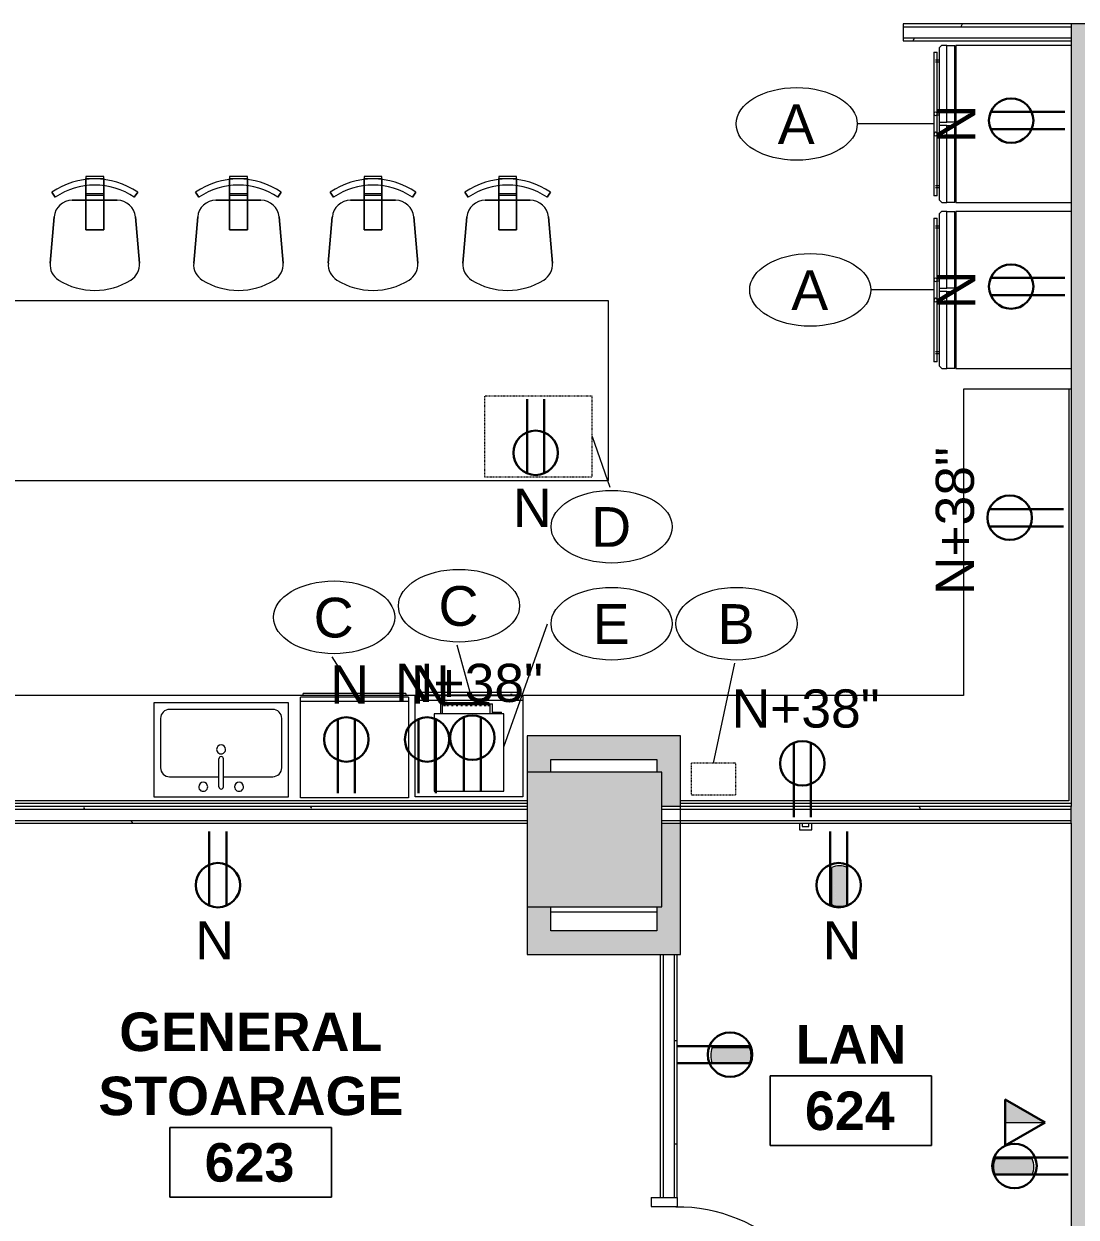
# Model space of a CAD drawing. Header units: inches. Extents: x -1880 to 225, y -1065 to 162.
# Drawn here: x -774.6 to -540.1, y -408 to -142 of the extents above; entities that cross this region are included whole.
import ezdxf

# ---------------------------------------------------------------- set-up
doc = ezdxf.new("R2010")
doc.units = ezdxf.units.IN
doc.header["$MEASUREMENT"] = 0
doc.linetypes.add('Dash', pattern=[0.25, 0.125, -0.125])
for name, color, linetype, lineweight in [('A-ANNO-NOTE', 131, 'Continuous', 30), ('A-AREA-IDEN', 2, 'Continuous', 9), ('A-DETL', 90, 'Continuous', 9), ('A-DOOR', 31, 'Continuous', 13), ('A-DOOR-FRAM', 31, 'Continuous', 20), ('A-WALL', 113, 'Continuous', 13), ('A-WALL-PATT', 111, 'Continuous', 13), ('E-ELEC-FIXT', 91, 'Continuous', 9), ('I-FURN', 30, 'Continuous', 9), ('I-WALL', 2, 'Continuous', 13), ('P-SANR-FIXT', 6, 'Continuous', 9), ('Q-CASE', 31, 'Continuous', 9), ('Q-SPCQ', 91, 'Continuous', 9), ('Q-SPCQ-HDLN', 91, 'Dash', 9), ('Q-SPCQ-IDEN', 132, 'Continuous', 9), ('S-COLS', 52, 'Continuous', 13)]:
    doc.layers.add(name, color=color, linetype=linetype, lineweight=lineweight)
doc.styles.add('Arial_1', font='arial.ttf', dxfattribs={"height": 8.851796})
doc.styles.add('Swis721 Lt BT', font='swissl.ttf', dxfattribs={"height": 8.514638})
doc.styles.add('Swis721 Lt BT_B', font='', dxfattribs={"height": 8.583975})
doc.styles.get('Swis721 Lt BT_B').set_extended_font_data('Swis721 Lt BT', bold=True)
pattern_1 = [(0, (0, 0), (30.72, 7.68), [1.267, -21.773, 1.267, -21.773, -122.88]), (0, (0, 0), (30.72, 7.68), [-46.08, 1.267, -44.813, 1.267, -21.773, -53.76]), (0, (0, 0), (30.72, 7.68), [-115.2, 1.267, -14.093, 1.267, -37.133]), (120, (11.52, 3.84), (-22.011075, 22.7643), [1.267, -21.773, 1.267, -21.773, -122.88]), (120, (11.52, 3.84), (-22.011075, 22.7643), [-46.08, 1.267, -44.813, 1.267, -21.773, -53.76]), (120, (11.52, 3.84), (-22.011075, 22.7643), [-115.2, 1.267, -14.093, 1.267, -37.133]), (240, (15.36, 19.2), (-8.708925, -30.4443), [1.267, -21.773, 1.267, -21.773, -122.88]), (240, (15.36, 19.2), (-8.708925, -30.4443), [-46.08, 1.267, -44.813, 1.267, -21.773, -53.76]), (240, (15.36, 19.2), (-8.708925, -30.4443), [-115.2, 1.267, -14.093, 1.267, -37.133])]

# ---------------------------------------------------------------- blocks, each defined once
blk = doc.blocks.new('Concrete-Rectangular-Column - 30 x30-5170816-FIRST FLOOR POWER _ SIGNAL')
at = {"layer": 'S-COLS', "lineweight": 9}
blk.add_hatch(color=7, dxfattribs=at).paths.add_polyline_path([(-4.89, -15), (15, -15), (15, 15), (-15, 15), (-15, -15)], flags=0)
at = {"layer": 'S-COLS', "color": 8, "lineweight": 20}
for p, q in [((15, 15), (-15, 15)), ((-15, 15), (-15, -15)), ((15, -15), (15, 15)), ((-15, -15), (15, -15))]:
    blk.add_line(p, q, dxfattribs=at)
blk = doc.blocks.new('PS - Duplex - Duplex-6086970-FIRST FLOOR POWER _ SIGNAL')
at = {"layer": 'E-ELEC-FIXT'}
for p, q in [((-1.375, -2.25), (-1.375, -0.75)), ((1.375, -2.25), (-1.375, -2.25)), ((-0.75, -1.5), (-0.75, -0.75)), ((0.75, -1.5), (-0.75, -1.5)), ((0.75, -0.75), (0.75, -1.5)), ((1.375, -0.75), (1.375, -2.25))]:
    blk.add_line(p, q, dxfattribs=at)
blk = doc.blocks.new('A-Refrigerator - A-Refrigerator-4739113-FIRST FLOOR POWER _ SIGNAL')
at = {"layer": 'Q-SPCQ'}
for p, q in [((17.5, 13.75), (-17.5, 13.75)), ((-17.5, 13.75), (-17.5, -12)), ((17.5, -12), (17.5, 13.75)), ((-17.5, -12), (17.5, -12)), ((-0.36, -12.19), (-17.5, -12.19)), ((-17.5, -12.19), (-17.5, -12.25)), ((-17.5, -12.25), (-0.36, -12.25)), ((-17.5, -14), (-17.5, -12.25)), ((-0.36, -12.25), (-0.36, -12.19)), ((17.5, -12.19), (-0.36, -12.19)), ((-0.36, -12.25), (-0.36, -14)), ((0.39, -12.25), (17.5, -12.25)), ((0.39, -14), (0.39, -12.25)), ((17.5, -12.25), (17.5, -12.19)), ((17.5, -12.25), (17.5, -14)), ((-0.36, -14), (-17.5, -14)), ((-17.5, -14), (-17.5, -15.21)), ((-17.5, -15.21), (-16.96, -15.75)), ((-16.96, -15.75), (-0.36, -15.75)), ((-14.19, -15.75), (-14.19, -16.13)), ((-14.19, -15.75), (-14.19, -16.5)), ((-13.81, -16.13), (-13.81, -15.75)), ((-13.81, -16.5), (-13.81, -15.75)), ((-2.42, -15.75), (-2.42, -16.18)), ((-2.42, -15.75), (-2.42, -16.18)), ((-2.04, -16.2), (-2.04, -15.75)), ((-2.04, -16.2), (-2.04, -15.75)), ((-0.36, -15.75), (-0.36, -14)), ((-0.36, -15.75), (0.39, -15.75)), ((17.5, -14), (0.39, -14)), ((0.39, -14), (0.39, -15.75)), ((0.39, -15.75), (16.89, -15.75)), ((2.04, -15.75), (2.04, -16.2)), ((2.04, -15.75), (2.04, -16.2)), ((2.42, -16.18), (2.42, -15.75)), ((2.42, -16.18), (2.42, -15.75)), ((13.81, -15.75), (13.81, -16.13)), ((13.81, -15.75), (13.81, -16.5)), ((14.19, -16.13), (14.19, -15.75)), ((14.19, -16.5), (14.19, -15.75)), ((16.89, -15.75), (17.5, -15.14)), ((17.5, -15.14), (17.5, -14)), ((-2.41, -16.13), (-16, -16.13)), ((-16, -16.88), (-16, -16.13)), ((-16, -16.88), (16, -16.88)), ((2.05, -16.13), (-2.05, -16.13)), ((16, -16.13), (2.41, -16.13)), ((16, -16.13), (16, -16.88))]:
    blk.add_line(p, q, dxfattribs=at)
for centre, start, end in [((-2.25, -16.5), 90, 270), ((-2.25, -16.5), 270, 90), ((2.25, -16.5), 90, 270), ((2.25, -16.5), 270, 90)]:
    blk.add_arc(centre, 0.375, start, end, dxfattribs=at)
blk = doc.blocks.new('Sink Kitchen-Single - 30_ x 21_-4974715-FIRST FLOOR POWER _ SIGNAL')
at = {"layer": 'P-SANR-FIXT'}
for p, q in [((15.62, 10.59), (-14.38, 10.59)), ((-14.38, 10.59), (-14.38, -10.41)), ((0.12, 8.34), (0.12, 2.09)), ((1.12, 8.34), (1.12, 2.09)), ((15.62, -10.41), (15.62, 10.59)), ((0.12, 6.09), (-10.88, 6.09)), ((12.12, 6.09), (1.12, 6.09)), ((-12.88, 4.09), (-12.88, -6.91)), ((14.12, -6.91), (14.12, 4.09)), ((-14.38, -10.41), (15.62, -10.41)), ((-10.88, -8.91), (12.12, -8.91))]:
    blk.add_line(p, q, dxfattribs=at)
for centre, radius, start, end in [((-3.38, 8.34), 1, 360, 180), ((-3.38, 8.34), 1, 180, 0), ((0.62, 8.34), 0.5, 360, 180), ((4.62, 8.34), 1, 360, 180), ((4.62, 8.34), 1, 180, 360), ((-10.88, 4.09), 2, 90, 180), ((12.12, 4.09), 2, 360, 90), ((0.62, 0), 1, 360, 180), ((0.62, 0), 1, 180, 0), ((0.62, 2.09), 0.5, 180, 0), ((-10.88, -6.91), 2, 180, 270), ((12.12, -6.91), 2, 270, 0)]:
    blk.add_arc(centre, radius, start, end, dxfattribs=at)
blk = doc.blocks.new('A-Refrigerator-generic - A-Microwave-4974711-FIRST FLOOR POWER _ SIGNAL')
at = {"layer": 'Q-SPCQ-HDLN'}
for p, q in [((-12, 9), (-12, -9)), ((12, 9), (-12, 9)), ((12, -9), (12, 9)), ((-12, -9), (12, -9))]:
    blk.add_line(p, q, dxfattribs=at)
blk = doc.blocks.new('C-L SHAPE COUNTER TOP - C-L SHAPE COUNTER TOP-5996938-FIRST FLOOR POWER _ SIGNAL')
at = {"layer": 'Q-CASE'}
for p, q in [((87.04, 0), (0, 0)), ((0.5, -92.23), (0.5, -0.5)), ((0.5, -0.5), (87.04, -0.5)), ((262, 0), (121.17, 0)), ((121.17, -0.5), (288.85, -0.5)), ((24, -92.23), (24, -24)), ((24, -24), (288.85, -24)), ((0, -92.23), (0.5, -92.23)), ((0.5, -92.23), (24, -92.23))]:
    blk.add_line(p, q, dxfattribs=at)
blk = doc.blocks.new('island - island-5991849-FIRST FLOOR POWER _ SIGNAL')
at = {"layer": 'Q-CASE'}
for p, q in [((-645.26, -200.74), (-814.26, -200.74)), ((-814.26, -200.74), (-814.26, -240.78)), ((-645.26, -240.78), (-645.26, -200.74)), ((-814.26, -240.78), (-645.26, -240.78))]:
    blk.add_line(p, q, dxfattribs=at)
blk = doc.blocks.new('A-Dishwasher - A-Dishwasher-4719265-FIRST FLOOR POWER _ SIGNAL')
at = {"layer": 'Q-SPCQ'}
for p, q in [((-12, -10.25), (-12, 11.25)), ((-12, 11.25), (12, 11.25)), ((12, 11.25), (12, -10.25)), ((-12, -11.25), (-12, -10.25)), ((-12, -10.25), (12, -10.25)), ((-12, -10.25), (12, -10.25)), ((12, -10.25), (12, -11.25)), ((-12, -11.25), (12, -11.25)), ((-11.43, -12), (-11.43, -11.63)), ((-11.43, -12), (11.43, -12)), ((-9.56, -11.61), (-9.56, -11.75)), ((-9.31, -11.75), (-9.31, -11.61)), ((9.31, -11.61), (9.31, -11.75)), ((9.56, -11.75), (9.56, -11.61)), ((11.43, -11.63), (11.43, -12))]:
    blk.add_line(p, q, dxfattribs=at)
blk = doc.blocks.new('A-Dishwasher - A-Dishwasher-V55-FIRST FLOOR POWER _ SIGNAL')
at = {"layer": 'Q-SPCQ'}
for p, q in [((-12, -10.25), (-12, 11.25)), ((-12, 11.25), (12, 11.25)), ((12, 11.25), (12, -10.25)), ((-12, -11.25), (-12, -10.25)), ((-12, -10.25), (12, -10.25)), ((-12, -10.25), (12, -10.25)), ((12, -10.25), (12, -11.25)), ((-12, -11.25), (12, -11.25)), ((11.43, -11.5), (-11.43, -11.5)), ((-11.43, -12), (-11.43, -11.5)), ((-11.43, -12), (11.43, -12)), ((-9.56, -11.37), (-9.56, -11.75)), ((-9.31, -11.75), (-9.31, -11.37)), ((9.31, -11.37), (9.31, -11.75)), ((9.56, -11.75), (9.56, -11.37)), ((11.43, -11.5), (11.43, -12))]:
    blk.add_line(p, q, dxfattribs=at)
blk = doc.blocks.new('F-Chairs1 - Side 01-4925057-FIRST FLOOR POWER _ SIGNAL')
at = {"layer": 'I-FURN'}
for p, q in [((2, 0), (-2, 0)), ((-2, 0), (-2, -0.46)), ((2, 0), (-2, 0)), ((-2, 0), (-2, -0.72)), ((2, -0.46), (2, 0)), ((2, -0.72), (2, 0)), ((-2, -0.46), (2, -0.46)), ((-2, -0.46), (2, -0.46)), ((-2, -0.72), (-2, -0.46)), ((-2, -0.72), (-2, -2.09)), ((-2, -2.09), (-2, -0.72)), ((-2, -2.09), (-2, -3.91)), ((-2, -4.21), (-2, -2.09)), ((2, -0.46), (2, -0.72)), ((2, -0.72), (2, -2.09)), ((2, -2.09), (2, -0.72)), ((2, -2.09), (2, -4.21)), ((2, -3.91), (2, -2.09)), ((-9.57, -3.52), (-8.8, -4.64)), ((-9.57, -3.52), (-8.8, -4.64)), ((-8.8, -4.64), (-9.57, -3.52)), ((5.02, -5.32), (-5.02, -5.32)), ((5.02, -5.32), (-5.02, -5.32)), ((-5.02, -5.32), (5.02, -5.32)), ((-2, -3.91), (-2, -5.32)), ((2, -3.91), (-2, -3.91)), ((-2, -4.21), (2, -4.21)), ((-2, -5.32), (-2, -4.21)), ((-2, -5.32), (-2, -11.91)), ((-2, -11.91), (-2, -5.32)), ((2, -5.32), (2, -3.91)), ((2, -4.21), (2, -5.32)), ((2, -5.32), (2, -11.91)), ((2, -11.91), (2, -5.32)), ((8.8, -4.64), (9.57, -3.52)), ((8.8, -4.64), (9.57, -3.52)), ((9.57, -3.52), (8.8, -4.64)), ((-9.07, -9.03), (-9.96, -19.32)), ((-9.07, -9.03), (-9.96, -19.32)), ((-9.96, -19.32), (-9.07, -9.03)), ((9.96, -19.32), (9.07, -9.03)), ((9.96, -19.32), (9.07, -9.03)), ((9.07, -9.03), (9.96, -19.32)), ((2, -11.91), (-2, -11.91)), ((-2, -11.91), (2, -11.91))]:
    blk.add_line(p, q, dxfattribs=at)
for centre, radius, start, end in [((0, -17.51), 16.94, 55.6197, 124.3803), ((0, -17.51), 16.94, 55.6197, 124.3803), ((0, -17.51), 16.94, 55.6197, 124.3803), ((0, -17.51), 15.59, 55.6197, 124.3803), ((0, -17.51), 15.59, 55.6197, 124.3803), ((0, -17.51), 15.59, 55.6197, 124.3803), ((-5.02, -9.38), 4.06, 90, 175.0303), ((-5.02, -9.38), 4.06, 90, 175.0303), ((-5.02, -9.38), 4.06, 90, 175.0303), ((5.02, -9.38), 4.06, 4.9697, 90), ((5.02, -9.38), 4.06, 4.9697, 90), ((5.02, -9.38), 4.06, 4.9697, 90), ((-5.91, -19.67), 4.06, 175.0303, 238.407), ((-5.91, -19.67), 4.06, 175.0303, 238.407), ((-5.91, -19.67), 4.06, 175.0303, 238.407), ((5.91, -19.67), 4.06, 301.593, 4.9697), ((5.91, -19.67), 4.06, 301.593, 4.9697), ((5.91, -19.67), 4.06, 301.593, 4.9697), ((0, -10.06), 15.35, 238.407, 301.593), ((0, -10.06), 15.35, 238.407, 301.593), ((0, -10.06), 15.35, 238.407, 301.593)]:
    blk.add_arc(centre, radius, start, end, dxfattribs=at)
blk = doc.blocks.new('Single Flush - OTJ_SOLIDFLUSH_ALUM-6137719-FIRST FLOOR POWER _ SIGNAL')
at = {"layer": 'A-DOOR', "lineweight": 20}
for p, q in [((16.15625, 37.6875), (16.15625, 1.875)), ((17.90625, 37.6875), (16.15625, 37.6875)), ((17.90625, 1.875), (17.90625, 37.6875)), ((16.15625, 1.875), (17.90625, 1.875))]:
    blk.add_line(p, q, dxfattribs=at)
at = {"layer": 'A-DOOR', "lineweight": 9}
blk.add_arc((17.90625, 1.875), 35.8125, 90, 180.5, dxfattribs=at)
at = {"layer": 'A-DOOR-FRAM'}
for p, q in [((-20, -3.875), (-20, 1.875)), ((-20, 1.875), (-18, 1.875)), ((-18, -3.875), (-18, 1.875)), ((18.000004, -3.875), (18.000004, 1.875)), ((18.000004, 1.875), (20.000004, 1.875)), ((20.000004, -3.875), (20.000004, 1.875)), ((-20, -3.875), (-18, -3.875)), ((18.000004, -3.875), (20.000004, -3.875))]:
    blk.add_line(p, q, dxfattribs=at)
blk = doc.blocks.new('A-Coffee Maker-generic - A-Coffee Maker-generic-3789961-FIRST FLOOR POWER _ SIGNAL')
at = {"layer": 'Q-SPCQ-HDLN'}
for p, q in [((-5, 3.5), (-5, -3.5)), ((5, 3.5), (-5, 3.5)), ((5, -3.5), (5, 3.5)), ((-5, -3.5), (5, -3.5))]:
    blk.add_line(p, q, dxfattribs=at)
blk = doc.blocks.new('A-Toaster - A-Toaster-4744603-FIRST FLOOR POWER _ SIGNAL')
at = {"layer": 'Q-SPCQ'}
for p, q in [((3.81, 9.75), (-11.69, 9.75)), ((-11.69, 9.75), (-11.69, -7.5)), ((3.81, -7.5), (3.81, 9.75)), ((-11.69, -7.5), (3.81, -7.5)), ((-11.18, -7.5), (-11.18, -7.88)), ((-9.18, -7.88), (-11.18, -7.88)), ((-9.18, -7.5), (-9.18, -7.88)), ((-9.18, -7.88), (-9.18, -9.75)), ((-8.68, -7.5), (-8.68, -9.54)), ((1.94, -7.5), (1.94, -9.54)), ((2.44, -9.75), (2.44, -7.5)), ((-8.43, -9.75), (-9.18, -9.75)), ((-8.68, -9.54), (-8.43, -9.54)), ((-8.43, -9.2), (-8.43, -9.63)), ((-8.43, -9.63), (-8.43, -9.88)), ((-8.18, -9.63), (-8.18, -9.2)), ((-8.18, -9.54), (-7.68, -9.54)), ((-7.68, -9.2), (-7.68, -9.72)), ((-7.43, -9.72), (-7.68, -9.72)), ((0.94, -9.72), (-7.68, -9.72)), ((-7.68, -9.76), (0.94, -9.76)), ((0.94, -10.01), (-7.68, -10.01)), ((-7.43, -9.72), (-7.43, -9.2)), ((-7.43, -9.54), (-6.63, -9.54)), ((-6.63, -9.2), (-6.63, -9.72)), ((-6.38, -9.72), (-6.63, -9.72)), ((-6.38, -9.72), (-6.38, -9.2)), ((-6.38, -9.54), (-5.59, -9.54)), ((-5.59, -9.2), (-5.59, -9.72)), ((-5.34, -9.72), (-5.59, -9.72)), ((-5.34, -9.72), (-5.34, -9.2)), ((-5.34, -9.54), (-4.54, -9.54)), ((-4.54, -9.2), (-4.54, -9.72)), ((-4.29, -9.72), (-4.54, -9.72)), ((-4.29, -9.72), (-4.29, -9.2)), ((-4.29, -9.54), (-3.5, -9.54)), ((-3.5, -9.2), (-3.5, -9.72)), ((-3.25, -9.72), (-3.5, -9.72)), ((-3.25, -9.72), (-3.25, -9.2)), ((-3.25, -9.54), (-2.45, -9.54)), ((-2.45, -9.2), (-2.45, -9.72)), ((-2.2, -9.72), (-2.45, -9.72)), ((-2.2, -9.72), (-2.2, -9.2)), ((-2.2, -9.54), (-1.4, -9.54)), ((-1.4, -9.2), (-1.4, -9.72)), ((-1.15, -9.72), (-1.4, -9.72)), ((-1.15, -9.72), (-1.15, -9.2)), ((-1.15, -9.54), (-0.36, -9.54)), ((-0.36, -9.2), (-0.36, -9.72)), ((-0.11, -9.72), (-0.36, -9.72)), ((-0.11, -9.72), (-0.11, -9.2)), ((-0.11, -9.54), (0.69, -9.54)), ((0.69, -9.2), (0.69, -9.72)), ((0.94, -9.72), (0.69, -9.72)), ((0.94, -9.72), (0.94, -9.2)), ((0.94, -9.54), (1.44, -9.54)), ((1.44, -9.63), (1.44, -9.2)), ((1.69, -9.63), (1.69, -9.2)), ((1.69, -9.54), (1.94, -9.54)), ((1.69, -9.88), (1.69, -9.63)), ((2.44, -9.75), (1.69, -9.75))]:
    blk.add_line(p, q, dxfattribs=at)
for centre, major_axis, start_param, end_param in [((-7.68, -9.63), (-0.75, 0), 0, 1.570796), ((-7.68, -9.88), (-0.75, 0), 0, 1.570796), ((-7.68, -9.63), (-0.5, 0), 0, 1.570796), ((0.94, -9.63), (-0.5, 0), 1.570796, 3.141593), ((0.94, -9.63), (-0.75, 0), 1.570796, 3.141593), ((0.94, -9.88), (-0.75, 0), 1.570796, 3.141593)]:
    blk.add_ellipse(centre, major_axis=major_axis, ratio=0.173648, start_param=start_param, end_param=end_param, dxfattribs=at)
blk = doc.blocks.new('Room Tag - Room Name and Number-3379422-FIRST FLOOR POWER _ SIGNAL')
at = {"layer": 'A-AREA-IDEN'}
for p, q in [((-0.1881, -0.1636), (-0.1881, -0.0018)), ((-0.1881, -0.0018), (0.1869, -0.0018)), ((0.1869, -0.0018), (-0.1881, -0.0018)), ((-0.1881, -0.0018), (-0.1881, -0.1636)), ((0.1869, -0.0018), (0.1869, -0.1636)), ((0.1869, -0.1636), (0.1869, -0.0018)), ((0.1869, -0.1636), (-0.1881, -0.1636)), ((-0.1881, -0.1636), (0.1869, -0.1636))]:
    blk.add_line(p, q, dxfattribs=at)
blk = doc.blocks.new('Appliance_Specialty Equipment Tag - Standard-3515593-FIRST FLOOR POWER _ SIGNAL')
at = {"layer": 'Q-SPCQ-IDEN'}
blk.add_ellipse((-0.0499, 0.0037), major_axis=(-0.1406, 0), ratio=0.600473, dxfattribs=at)

msp = doc.modelspace()

# ---------------------------------------------------------------- hatches: boundary and pattern name
at = {"layer": 'A-ANNO-NOTE', "lineweight": 9}
for points in [[(-593.54, -338.6), (-592.91, -329.66), (-594.32, -329.91), (-593.87, -334.85)], [(-594.32, -329.91), (-592.91, -329.66), (-593.8, -329.76)], [(-593.54, -338.6), (-591.5, -329.86), (-592.91, -329.66), (-593.28, -334.85)], [(-591.5, -329.86), (-592.11, -329.71), (-592.73, -329.66)], [(-593.54, -338.6), (-594.32, -329.91), (-594.57, -330.01), (-593.99, -334.85)], [(-593.54, -338.6), (-594.57, -330.01), (-594.57, -338.31)], [(-592.91, -338.66), (-591.5, -329.86), (-593.54, -338.6)], [(-592.91, -338.66), (-591.42, -338.43), (-591.5, -329.86), (-592.3, -334.85)], [(-591.08, -338.31), (-591.08, -330.01), (-591.5, -329.86), (-591.25, -334.85)], [(-591.42, -338.43), (-591.08, -338.31), (-591.5, -329.86), (-591.45, -334.85)], [(-592.91, -338.66), (-592.29, -338.62), (-591.42, -338.43)], [(-592.29, -338.62), (-592.02, -338.59), (-591.42, -338.43)], [(-621.37, -373.07), (-621.51, -372.27), (-621.43, -371.03)], [(-621.51, -372.27), (-621.51, -371.56), (-621.43, -371.03)], [(-621.37, -373.07), (-621.43, -371.03), (-621.24, -370.34)], [(-612.67, -373.07), (-621.37, -373.07), (-621.24, -370.34)], [(-612.67, -370.77), (-621.24, -370.34), (-621.2, -370.26)], [(-612.67, -373.07), (-621.24, -370.34), (-612.67, -370.77)], [(-621.2, -370.26), (-621.17, -370.17), (-612.87, -370.17)], [(-612.78, -370.42), (-621.2, -370.26), (-612.87, -370.17)], [(-612.67, -370.77), (-621.2, -370.26), (-612.78, -370.42)], [(-612.67, -373.07), (-612.67, -370.77), (-612.54, -371.56)], [(-612.67, -373.07), (-612.54, -371.56), (-612.54, -372.27)], [(-621.3, -373.32), (-621.37, -373.07), (-612.67, -373.07)], [(-612.78, -373.41), (-621.3, -373.32), (-612.67, -373.07)], [(-621.17, -373.66), (-621.3, -373.32), (-612.87, -373.66)], [(-612.87, -373.66), (-621.3, -373.32), (-612.78, -373.41)], [(-547, -386.87), (-555.93, -381.71), (-555.93, -386.87)], [(-558.46, -397.45), (-558.43, -395.85), (-558.5, -397.09)], [(-558.17, -398.48), (-558.43, -395.85), (-558.46, -397.45)], [(-558.17, -398.48), (-558.17, -394.99), (-558.43, -395.85)], [(-558.17, -398.48), (-549.67, -395.59), (-558.17, -394.99)], [(-549.67, -395.59), (-549.74, -395.33), (-558.17, -394.99)], [(-549.74, -395.33), (-549.87, -394.99), (-558.17, -394.99)], [(-558.17, -398.48), (-549.67, -397.88), (-549.67, -395.59)], [(-549.67, -397.88), (-549.53, -396.38), (-549.67, -395.59)], [(-549.87, -398.48), (-549.67, -397.88), (-558.17, -398.48)], [(-549.67, -397.88), (-549.53, -397.09), (-549.53, -396.38)], [(-549.67, -397.88), (-549.61, -397.62), (-549.53, -397.09)]]:
    msp.add_hatch(color=256, dxfattribs=at).paths.add_polyline_path(points, flags=0)
at = {"layer": 'A-WALL-PATT', "lineweight": 9}
h = msp.add_hatch(dxfattribs=at)
h.set_pattern_fill('FP1_1', color=256, style=0, pattern_type=2)
h.set_pattern_definition(pattern_1)
h.paths.add_polyline_path([(-560.54, -142.61), (-541.22, -142.61), (-541.22, -141.98), (-578.65, -141.98), (-578.65, -142.61), (-577.26, -142.61)], flags=0)
for points in [[(-541.22, -344.61), (-536.59, -344.61), (-536.59, -141.98), (-541.22, -141.98), (-541.22, -146.78), (-541.15, -146.78), (-541.15, -181.78), (-541.22, -181.78), (-541.22, -183.78), (-541.15, -183.78), (-541.15, -218.78), (-541.22, -218.78), (-541.22, -339.98)], [(-644.15, -305.93), (-633.51, -305.93), (-633.51, -300.68), (-662.38, -300.68), (-662.38, -305.93), (-657.13, -305.93)], [(-657.13, -349.42), (-633.51, -349.42), (-633.51, -344.17), (-662.38, -344.17), (-662.38, -349.42)], [(-536.59, -476.99), (-532.22, -476.99), (-532.22, -344.61), (-541.22, -344.61), (-541.22, -476.99)]]:
    msp.add_hatch(color=7, dxfattribs=at).paths.add_polyline_path(points, flags=0)
h = msp.add_hatch(dxfattribs=at)
h.set_pattern_fill('FP1_1', color=256, style=0, pattern_type=2)
h.set_pattern_definition(pattern_1)
h.paths.add_polyline_path([(-578.65, -145.73), (-541.22, -145.73), (-541.22, -145.11), (-578.65, -145.11)], flags=0)
h = msp.add_hatch(color=7, dxfattribs=at)
h.paths.add_polyline_path([(-629.01, -349.42), (-628.26, -349.42), (-628.26, -320.17), (-632.38, -320.17), (-632.38, -338.8), (-633.51, -338.8), (-633.51, -349.42), (-629.63, -349.42)], flags=0)
h.paths.add_polyline_path([(-630.16, -316.42), (-628.26, -316.42), (-628.26, -300.68), (-633.51, -300.68), (-633.51, -308.8), (-632.38, -308.8), (-632.38, -316.42)], flags=0)
h = msp.add_hatch(color=7, dxfattribs=at)
h.paths.add_polyline_path([(-657.13, -344.17), (-657.13, -338.8), (-662.38, -338.8), (-662.38, -344.17)], flags=0)
h.paths.add_polyline_path([(-660.87, -308.8), (-657.13, -308.8), (-657.13, -305.93), (-662.38, -305.93), (-662.38, -308.8)], flags=0)
h = msp.add_hatch(dxfattribs=at)
h.set_pattern_fill('FP1_1', color=256, style=0, pattern_type=2)
h.set_pattern_definition(pattern_1)
h.paths.add_polyline_path([(-669.23, -317.04), (-662.38, -317.04), (-662.38, -316.42), (-803.22, -316.42), (-803.22, -317.04), (-677.59, -317.04)], flags=0)
h.paths.add_polyline_path([(-565.22, -317.04), (-541.22, -317.04), (-541.22, -316.42), (-632.38, -316.42), (-632.38, -317.04), (-574.14, -317.04)], flags=0)
h = msp.add_hatch(dxfattribs=at)
h.set_pattern_fill('FP1_1', color=256, style=0, pattern_type=2)
h.set_pattern_definition(pattern_1)
h.paths.add_polyline_path([(-575.24, -320.17), (-541.22, -320.17), (-541.22, -319.54), (-632.38, -319.54), (-632.38, -320.17), (-577.26, -320.17)], flags=0)
h.paths.add_polyline_path([(-711.03, -320.17), (-662.38, -320.17), (-662.38, -319.54), (-803.22, -319.54), (-803.22, -320.17)], flags=0)
h = msp.add_hatch(dxfattribs=at)
h.set_pattern_fill('FP1_1', color=256, style=0, pattern_type=2)
h.set_pattern_definition(pattern_1)
h.paths.add_polyline_path([(-629.01, -445.73), (-629.01, -443.61), (-629.63, -443.61), (-629.63, -445.73)], flags=0)
h.paths.add_polyline_path([(-629.01, -403.61), (-629.01, -349.42), (-629.63, -349.42), (-629.63, -403.61)], flags=0)

# ---------------------------------------------------------------- linework, layer by layer
at = {"layer": 'A-ANNO-NOTE'}
for p, q in [((-542.62, -161.62), (-559.15, -161.62)), ((-542.62, -165.45), (-559.15, -165.45)), ((-542.62, -198.62), (-559.15, -198.62)), ((-542.62, -202.45), (-559.15, -202.45)), ((-662.45, -225.63), (-662.45, -242.16)), ((-658.62, -225.63), (-658.62, -242.16)), ((-542.93, -250.15), (-559.46, -250.15)), ((-542.93, -253.99), (-559.46, -253.99)), ((-704.63, -313.45), (-704.63, -296.93)), ((-700.8, -313.45), (-700.8, -296.93)), ((-686.63, -313.45), (-686.63, -296.93)), ((-682.8, -313.45), (-682.8, -296.93)), ((-676.56, -313.06), (-676.56, -296.54)), ((-672.73, -313.06), (-672.73, -296.54)), ((-603.01, -318.78), (-603.01, -302.25)), ((-599.18, -318.78), (-599.18, -302.25)), ((-733.24, -322.01), (-733.24, -338.54)), ((-729.4, -322.01), (-729.4, -338.54)), ((-594.91, -322.01), (-594.91, -338.54)), ((-591.08, -322.01), (-591.08, -338.54)), ((-629.17, -369.82), (-612.64, -369.82)), ((-629.17, -373.66), (-612.64, -373.66)), ((-547, -386.87), (-555.93, -381.71)), ((-555.93, -392.02), (-555.93, -381.71)), ((-547, -386.87), (-555.93, -392.02)), ((-541.87, -394.64), (-558.4, -394.64)), ((-541.87, -398.48), (-558.4, -398.48))]:
    msp.add_line(p, q, dxfattribs=at)
at = {"layer": 'A-ANNO-NOTE', "lineweight": 9}
for p, q in [((-594.57, -330.01), (-594.57, -338.31)), ((-591.08, -338.31), (-591.08, -330.01)), ((-621.17, -370.17), (-612.87, -370.17)), ((-612.87, -373.66), (-621.17, -373.66)), ((-547, -386.87), (-555.93, -381.71)), ((-555.93, -381.71), (-555.93, -386.87)), ((-555.93, -386.87), (-547, -386.87)), ((-549.87, -394.99), (-558.17, -394.99)), ((-558.17, -398.48), (-549.87, -398.48))]:
    msp.add_line(p, q, dxfattribs=at)
at = {"layer": 'A-ANNO-NOTE'}
for centre in [(-554.58, -163.54), (-554.58, -200.54), (-660.54, -237.6), (-554.89, -252.07), (-702.71, -301.49), (-684.71, -301.49), (-674.64, -301.1), (-601.1, -306.82), (-731.32, -333.97), (-593, -333.97), (-617.21, -371.74), (-553.83, -396.56)]:
    msp.add_circle(centre, 4.95, dxfattribs=at)
at = {"layer": 'A-ANNO-NOTE', "lineweight": 9}
for centre, start, end in [((-592.82, -334.16), 67.2244, 112.7756), ((-592.82, -334.16), 247.2244, 292.7756), ((-617.02, -371.92), 157.2244, 202.7756), ((-617.02, -371.92), 337.2244, 22.7756), ((-554.02, -396.74), 157.2244, 202.7756), ((-554.02, -396.74), 337.2244, 22.7756)]:
    msp.add_arc(centre, 4.5, start, end, dxfattribs=at)
at = {"layer": 'A-DETL', "lineweight": 13}
msp.add_line((-633.51, -339.98), (-657.13, -339.98), dxfattribs=at)
at = {"layer": 'A-WALL'}
for p, q in [((-578.65, -142.61), (-541.22, -142.61)), ((-578.65, -145.11), (-541.22, -145.11)), ((-541.22, -320.17), (-541.22, -316.42)), ((-932.37, -317.04), (-662.38, -317.04)), ((-632.38, -317.04), (-541.22, -317.04)), ((-932.37, -319.54), (-662.38, -319.54)), ((-632.38, -319.54), (-541.22, -319.54)), ((-632.13, -349.42), (-632.13, -403.61)), ((-629.63, -349.42), (-629.63, -403.61))]:
    msp.add_line(p, q, dxfattribs=at)
at = {"layer": 'A-WALL', "color": 8, "lineweight": 20}
for p, q in [((-541.22, -141.98), (-541.22, -146.78)), ((-178.45, -141.98), (-541.22, -141.98)), ((-541.22, -181.78), (-541.22, -183.78)), ((-541.22, -218.78), (-541.22, -316.42)), ((-541.22, -320.17), (-541.22, -445.79))]:
    msp.add_line(p, q, dxfattribs=at)
at = {"layer": 'I-WALL'}
for p, q in [((-541.22, -141.98), (-578.65, -141.98)), ((-578.65, -141.98), (-578.65, -145.73)), ((-578.65, -145.73), (-541.22, -145.73)), ((-662.38, -316.42), (-932.37, -316.42)), ((-541.22, -316.42), (-632.38, -316.42)), ((-932.37, -320.17), (-662.38, -320.17)), ((-632.38, -320.17), (-541.22, -320.17)), ((-632.76, -349.42), (-632.76, -403.61)), ((-629.01, -403.61), (-629.01, -349.42)), ((-632.76, -403.61), (-629.01, -403.61))]:
    msp.add_line(p, q, dxfattribs=at)
at = {"layer": 'I-WALL', "color": 8, "lineweight": 20}
for p, q in [((-628.26, -300.68), (-662.38, -300.68)), ((-662.38, -300.68), (-662.38, -308.8)), ((-628.26, -349.42), (-628.26, -300.68)), ((-657.13, -305.93), (-633.51, -305.93)), ((-657.13, -308.8), (-657.13, -305.93)), ((-633.51, -305.93), (-633.51, -308.8)), ((-662.38, -338.8), (-662.38, -349.42)), ((-657.13, -344.17), (-657.13, -338.8)), ((-633.51, -338.8), (-633.51, -344.17)), ((-633.51, -344.17), (-657.13, -344.17)), ((-662.38, -349.42), (-628.26, -349.42))]:
    msp.add_line(p, q, dxfattribs=at)
at = {"layer": 'Q-SPCQ-IDEN'}
for p, q in [((-571.78, -164.28), (-588.85, -164.28)), ((-571.78, -201.28), (-585.83, -201.28)), ((-647.9, -233.98), (-644, -245.25)), ((-667.63, -303.15), (-657.91, -275.68)), ((-675.13, -291.04), (-678.01, -280.47)), ((-700.64, -291.28), (-705.83, -283.07)), ((-620.9, -306.8), (-616.17, -284.49))]:
    msp.add_line(p, q, dxfattribs=at)

# ---------------------------------------------------------------- block references
at = {"layer": 'A-AREA-IDEN', "xscale": 95.99999999999994, "yscale": 95.99999999999994, "zscale": 95.99999999999994}
for p in [(-590.25, -376.28), (-723.99, -387.78)]:
    msp.add_blockref('Room Tag - Room Name and Number-3379422-FIRST FLOOR POWER _ SIGNAL', p, dxfattribs=at)
at = {"layer": 'A-DOOR', "rotation": 269.9999999999999}
msp.add_blockref('Single Flush - OTJ_SOLIDFLUSH_ALUM-6137719-FIRST FLOOR POWER _ SIGNAL', (-630.88, -423.61), dxfattribs=at)
at = {"layer": 'E-ELEC-FIXT', "extrusion": (0, 0, -1)}
msp.add_blockref('PS - Duplex - Duplex-6086970-FIRST FLOOR POWER _ SIGNAL', (600.39, -319.42), dxfattribs=at)
at = {"layer": 'I-FURN'}
for p in [(-758.76, -175.98), (-726.76, -175.98), (-696.76, -175.98), (-666.76, -175.98)]:
    msp.add_blockref('F-Chairs1 - Side 01-4925057-FIRST FLOOR POWER _ SIGNAL', p, dxfattribs=at)
at = {"layer": 'P-SANR-FIXT', "rotation": 180}
msp.add_blockref('Sink Kitchen-Single - 30_ x 21_-4974715-FIRST FLOOR POWER _ SIGNAL', (-729.98, -303.7), dxfattribs=at)
at = {"layer": 'Q-CASE'}
msp.add_blockref('island - island-5991849-FIRST FLOOR POWER _ SIGNAL', (1, -3), dxfattribs=at)
at = {"layer": 'Q-CASE', "rotation": 180}
msp.add_blockref('C-L SHAPE COUNTER TOP - C-L SHAPE COUNTER TOP-5996938-FIRST FLOOR POWER _ SIGNAL', (-541.22, -315.67), dxfattribs=at)
at = {"layer": 'Q-SPCQ'}
for name, p, rotation in [('A-Refrigerator - A-Refrigerator-4739113-FIRST FLOOR POWER _ SIGNAL', (-554.9, -164.28), 269.9999999999999), ('A-Refrigerator - A-Refrigerator-4739113-FIRST FLOOR POWER _ SIGNAL', (-554.9, -201.28), 270), ('A-Dishwasher - A-Dishwasher-4719265-FIRST FLOOR POWER _ SIGNAL', (-700.89, -303.28), 180), ('A-Dishwasher - A-Dishwasher-V55-FIRST FLOOR POWER _ SIGNAL', (-675.38, -303.04), 180), ('A-Toaster - A-Toaster-4744603-FIRST FLOOR POWER _ SIGNAL', (-679.32, -303.28), 180)]:
    msp.add_blockref(name, p, dxfattribs=dict(at, rotation=rotation))
for name, p in [('A-Refrigerator-generic - A-Microwave-4974711-FIRST FLOOR POWER _ SIGNAL', (-659.9, -233.98)), ('A-Coffee Maker-generic - A-Coffee Maker-generic-3789961-FIRST FLOOR POWER _ SIGNAL', (-620.9, -310.3))]:
    msp.add_blockref(name, p, dxfattribs=at)
at = {"layer": 'Q-SPCQ-IDEN', "xscale": 95.99999999999994, "yscale": 95.99999999999994, "zscale": 95.99999999999994}
for p in [(-597.57, -164.64), (-594.55, -201.64), (-638.8, -254.42), (-672.81, -272.03), (-700.64, -274.62), (-638.8, -276.04), (-610.97, -276.04)]:
    msp.add_blockref('Appliance_Specialty Equipment Tag - Standard-3515593-FIRST FLOOR POWER _ SIGNAL', p, dxfattribs=at)
at = {"layer": 'S-COLS', "lineweight": 9}
msp.add_blockref('Concrete-Rectangular-Column - 30 x30-5170816-FIRST FLOOR POWER _ SIGNAL', (-647.38, -323.8), dxfattribs=at)

# ---------------------------------------------------------------- texts
at = {"layer": 'A-ANNO-NOTE', "lineweight": 9, "attachment_point": 2, "rotation": 90, "line_spacing_factor": 1.00667, "style": 'Swis721 Lt BT'}
for s, insert, char_height, width in [('N', (-571.07, -164.27), 8.51, 10.044), ('N', (-571.07, -201.27), 8.51, 10.044), ('N+38"', (-571.38, -252.81), 8.515, 40.824)]:
    msp.add_mtext(s, dxfattribs=dict(at, insert=insert, char_height=char_height, width=width))
at = {"layer": 'A-ANNO-NOTE', "lineweight": 9, "attachment_point": 2, "line_spacing_factor": 1.00667, "style": 'Swis721 Lt BT'}
for s, insert, char_height, width in [('N', (-661.27, -245.62), 8.51, 10.044), ('N+38"', (-675.38, -284.62), 8.515, 40.824), ('N', (-701.98, -285), 8.51, 10.044), ('N', (-683.98, -285), 8.51, 10.044), ('N+38"', (-600.36, -290.33), 8.515, 40.824), ('N', (-732.06, -342), 8.51, 10.044), ('N', (-592.26, -342), 8.51, 10.044)]:
    msp.add_mtext(s, dxfattribs=dict(at, insert=insert, char_height=char_height, width=width))
at = {"layer": 'A-AREA-IDEN', "char_height": 8.584, "attachment_point": 2, "line_spacing_factor": 0.998538, "style": 'Swis721 Lt BT_B'}
for s, insert, width in [('GENERAL\\PSTOARAGE', (-723.98, -362.36), 73.872), ('LAN', (-590.24, -365.14), 26.568), ('624', (-590.52, -379.97), 23.004), ('623', (-724.27, -391.47), 23.004)]:
    msp.add_mtext(s, dxfattribs=dict(at, insert=insert, width=width))
at = {"layer": 'Q-SPCQ-IDEN', "char_height": 8.85, "attachment_point": 2, "line_spacing_factor": 0.938532, "style": 'Arial_1'}
for s, insert, width in [('A', (-602.47, -159.92), 9.828), ('A', (-599.45, -196.92), 9.828), ('D', (-643.7, -249.7), 10.584), ('C', (-677.71, -267.31), 10.584), ('C', (-705.53, -269.9), 10.584), ('E', (-643.7, -271.33), 9.828), ('B', (-615.87, -271.33), 9.828)]:
    msp.add_mtext(s, dxfattribs=dict(at, insert=insert, width=width))

doc.saveas('drawing.dxf')
